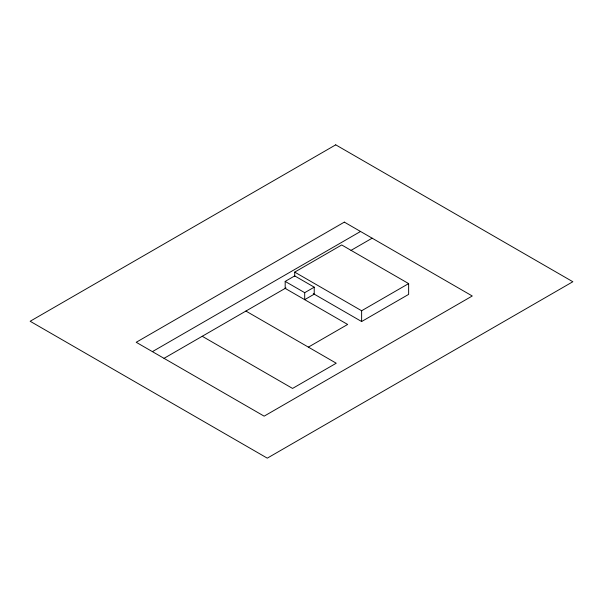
<?xml version="1.0" encoding="UTF-8"?>
<svg xmlns="http://www.w3.org/2000/svg" width="603" height="603" viewBox="0 0 603 603"><rect width="100%" height="100%" fill="white"/><g stroke="black" fill="none" stroke-linecap="round" stroke-linejoin="round"><path stroke-width="0.9" d="M152.401 351.639L360.526 231.477M294.709 276.604L294.709 272.111L341.72 244.969L408.638 283.598L408.638 294.385L361.627 321.527L313.251 293.601M285.181 281.405L294.709 275.903L314.223 287.171L314.223 294.158L304.696 299.661L304.696 292.674L285.181 281.405L285.181 288.392L347.652 324.459L308.382 347.124M164.016 358.34L285.965 287.933M351.006 250.388L372.149 238.185M304.696 292.674L314.223 287.171M294.709 272.111L361.627 310.749L408.638 283.598M245.911 311.065L336.24 363.217L292.561 388.43L202.231 336.278M361.627 310.749L361.627 321.527M335.728 144.841L30.15 321.263L267.272 458.159L572.85 281.737L335.728 144.841M344.336 222.123L136.21 342.285L264.144 416.153L472.27 295.99L344.336 222.123"/></g></svg>
